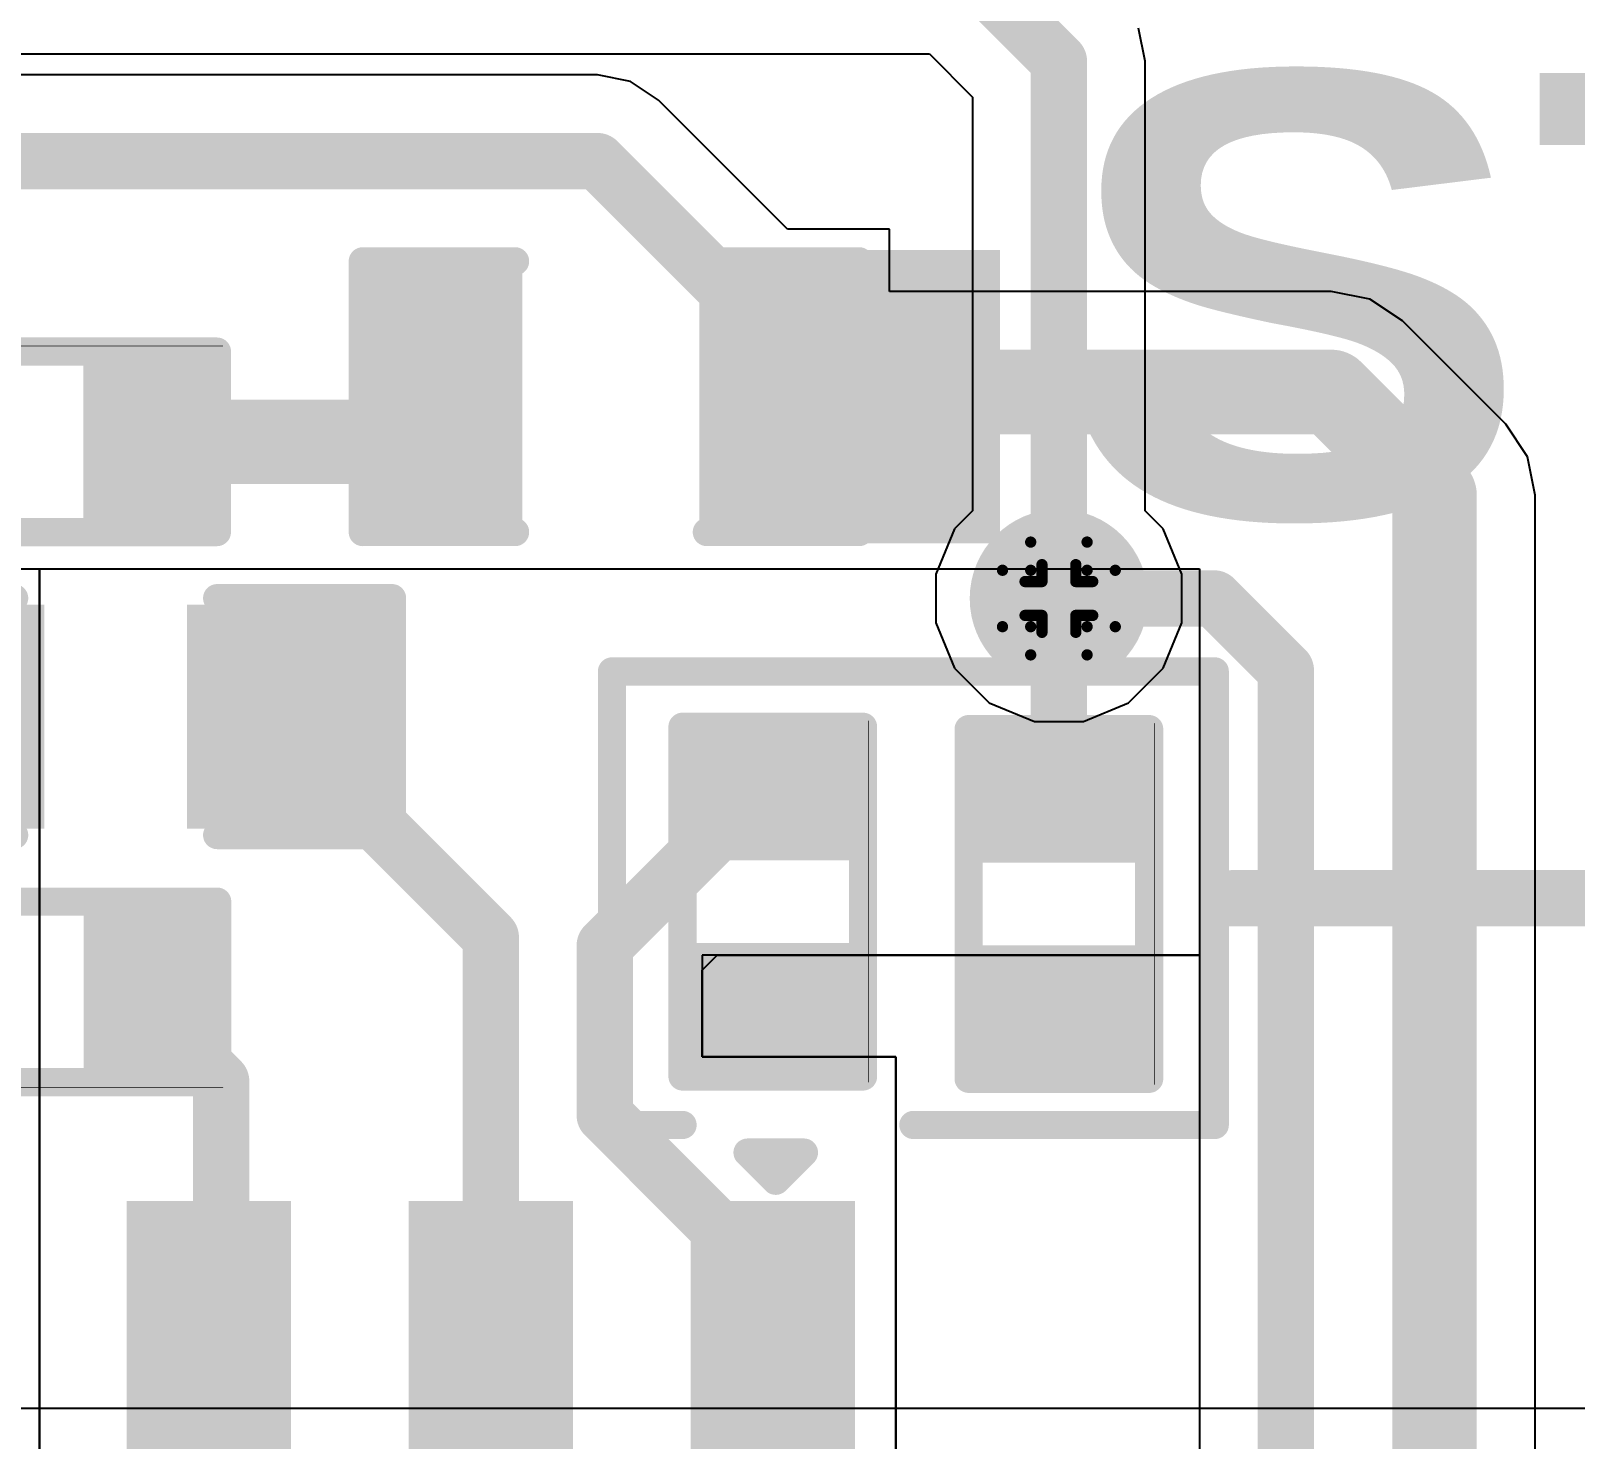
# Model space of a CAD drawing. Header units: inches. Extents: x -5 to 5258, y -4 to 5281.
# Drawn here: x 11.37 to 18.33, y 26.33 to 32.67 of the extents above; entities that cross this region are included whole.
import ezdxf

# ---------------------------------------------------------------- set-up
doc = ezdxf.new("R2010")
doc.units = ezdxf.units.IN
for name, color, linetype in [('Bottom Layer', 5, 'Continuous'), ('Bottom Solder', 6, 'Continuous'), ('Drill Drawing', 1, 'Continuous'), ('Top Layer', 1, 'Continuous'), ('Top Overlay', 2, 'Continuous'), ('Top Paste', 8, 'Continuous'), ('Top Solder', 216, 'Continuous'), ('Via Holes', 16, 'Continuous')]:
    doc.layers.add(name, color=color, linetype=linetype)
doc.styles.add('Arial Black_Bold', font='', dxfattribs={"height": 0.2})
doc.styles.get('Arial Black_Bold').set_extended_font_data('Arial Black', bold=True)

# ---------------------------------------------------------------- blocks, each defined once
blk = doc.blocks.new('8_SO_P____P___8')
at = {"layer": 'Top Layer'}
for points in [[(-3.475, 2.205), (-1.925, 2.205), (-1.925, 1.605), (-3.475, 1.605)], [(1.925, 2.205), (3.475, 2.205), (3.475, 1.605), (1.925, 1.605)], [(-1.1435, 1.1435), (1.1435, 1.1435), (1.1435, -1.1435), (-1.1435, -1.1435)], [(-3.475, 0.935), (-1.925, 0.935), (-1.925, 0.335), (-3.475, 0.335)], [(1.925, 0.935), (3.475, 0.935), (3.475, 0.335), (1.925, 0.335)], [(-3.475, -0.335), (-1.925, -0.335), (-1.925, -0.935), (-3.475, -0.935)], [(1.925, -0.335), (3.475, -0.335), (3.475, -0.935), (1.925, -0.935)], [(-3.475, -1.605), (-1.925, -1.605), (-1.925, -2.205), (-3.475, -2.205)], [(1.925, -1.605), (3.475, -1.605), (3.475, -2.205), (1.925, -2.205)]]:
    blk.add_hatch(color=1, dxfattribs=at).paths.add_polyline_path(points)
at = {"layer": 'Top Paste'}
for points in [[(-3.475, 2.205), (-1.925, 2.205), (-1.925, 1.605), (-3.475, 1.605)], [(1.925, 2.205), (3.475, 2.205), (3.475, 1.605), (1.925, 1.605)], [(-1.1435, 1.1435), (1.1435, 1.1435), (1.1435, -1.1435), (-1.1435, -1.1435)], [(-3.475, 0.935), (-1.925, 0.935), (-1.925, 0.335), (-3.475, 0.335)], [(1.925, 0.935), (3.475, 0.935), (3.475, 0.335), (1.925, 0.335)], [(-3.475, -0.335), (-1.925, -0.335), (-1.925, -0.935), (-3.475, -0.935)], [(1.925, -0.335), (3.475, -0.335), (3.475, -0.935), (1.925, -0.935)], [(-3.475, -1.605), (-1.925, -1.605), (-1.925, -2.205), (-3.475, -2.205)], [(1.925, -1.605), (3.475, -1.605), (3.475, -2.205), (1.925, -2.205)]]:
    blk.add_hatch(color=8, dxfattribs=at).paths.add_polyline_path(points)
at = {"layer": 'Top Solder'}
for points in [[(-3.545, 2.275), (-1.855, 2.275), (-1.855, 1.535), (-3.545, 1.535)], [(1.855, 2.275), (3.545, 2.275), (3.545, 1.535), (1.855, 1.535)], [(-1.2135, 1.2135), (1.2135, 1.2135), (1.2135, -1.2135), (-1.2135, -1.2135)], [(-3.545, 1.005), (-1.855, 1.005), (-1.855, 0.265), (-3.545, 0.265)], [(1.855, 1.005), (3.545, 1.005), (3.545, 0.265), (1.855, 0.265)], [(-3.545, -0.265), (-1.855, -0.265), (-1.855, -1.005), (-3.545, -1.005)], [(1.855, -0.265), (3.545, -0.265), (3.545, -1.005), (1.855, -1.005)], [(-3.545, -1.535), (-1.855, -1.535), (-1.855, -2.275), (-3.545, -2.275)], [(1.855, -1.535), (3.545, -1.535), (3.545, -2.275), (1.855, -2.275)]]:
    blk.add_hatch(color=216, dxfattribs=at).paths.add_polyline_path(points)
at = {"layer": 'Top Overlay', "const_width": 0.127}
for points in [[(1.9022, 2.4892), (-1.603, 2.4892)], [(-3.7634, 1.7914), (-3.7634, 2.0454)], [(-3.6364, 1.9184), (-3.7634, 2.0454)], [(-3.7634, 1.7914), (-3.6364, 1.9184)], [(-1.603, -2.4892), (1.9022, -2.4892)]]:
    blk.add_lwpolyline(points, dxfattribs=at)
at = {"layer": 'Top Overlay', "const_width": 0.0635}
for points in [[(-1.6347, 2.4892, 1), (-1.5712, 2.4892, 1)], [(1.8705, 2.4892, 1), (1.934, 2.4892, 1)], [(-3.7951, 2.0454, 1), (-3.7316, 2.0454, 1)], [(-3.7951, 2.0454, 1), (-3.7316, 2.0454, 1)], [(-3.6681, 1.9184, 1), (-3.6046, 1.9184, 1)], [(-3.6681, 1.9184, 1), (-3.6046, 1.9184, 1)], [(-3.7951, 1.7914, 1), (-3.7316, 1.7914, 1)], [(-3.7951, 1.7914, 1), (-3.7316, 1.7914, 1)], [(-1.6348, -2.4892, 1), (-1.5713, -2.4892, 1)], [(1.8705, -2.4892, 1), (1.934, -2.4892, 1)]]:
    blk.add_lwpolyline(points, format="xyb", close=True, dxfattribs=at)
blk = doc.blocks.new('R___0402_31')
at = {"layer": 'Top Layer'}
for points in [[(-0.6985, -0.3175), (-0.6985, 0.3175), (-0.2413, 0.3175), (-0.2413, -0.3175)], [(0.2413, -0.3175), (0.2413, 0.3175), (0.6985, 0.3175), (0.6985, -0.3175)]]:
    blk.add_hatch(color=1, dxfattribs=at).paths.add_polyline_path(points)
at = {"layer": 'Top Paste'}
for points in [[(-0.6985, -0.3175), (-0.6985, 0.3175), (-0.2413, 0.3175), (-0.2413, -0.3175)], [(0.2413, -0.3175), (0.2413, 0.3175), (0.6985, 0.3175), (0.6985, -0.3175)]]:
    blk.add_hatch(color=8, dxfattribs=at).paths.add_polyline_path(points)
at = {"layer": 'Top Solder'}
for points in [[(-0.7535, -0.3725), (-0.7535, 0.3725), (-0.1863, 0.3725), (-0.1863, -0.3725)], [(0.1863, -0.3725), (0.1863, 0.3725), (0.7535, 0.3725), (0.7535, -0.3725)]]:
    blk.add_hatch(color=216, dxfattribs=at).paths.add_polyline_path(points)
at = {"layer": 'Top Overlay'}
for points, const_width in [([(-0.7874, 0.4064), (-0.7874, -0.4064)], 0.127), ([(0.7874, 0.4064), (-0.7874, 0.4064)], 0.127), ([(0.7874, 0.4064), (0.7874, -0.4064)], 0.127), ([(0.7874, -0.4064), (-0.7874, -0.4064)], 0.127), ([(0.8128, -0.4318), (-0.8128, -0.4318)], 0.00323)]:
    blk.add_lwpolyline(points, dxfattribs=dict(at, const_width=const_width))
for points, const_width in [([(-0.8191, 0.4064, 1), (-0.7556, 0.4064, 1)], 0.0635), ([(-0.8191, 0.4064, 1), (-0.7556, 0.4064, 1)], 0.0635), ([(0.7556, 0.4064, 1), (0.8191, 0.4064, 1)], 0.0635), ([(0.7556, 0.4064, 1), (0.8191, 0.4064, 1)], 0.0635), ([(-0.8192, -0.4064, 1), (-0.7557, -0.4064, 1)], 0.0635), ([(-0.8192, -0.4064, 1), (-0.7557, -0.4064, 1)], 0.0635), ([(0.7556, -0.4064, 1), (0.8191, -0.4064, 1)], 0.0635), ([(0.7556, -0.4064, 1), (0.8191, -0.4064, 1)], 0.0635), ([(-0.8136, -0.4318, 1), (-0.812, -0.4318, 1)], 0.00161), ([(0.812, -0.4318, 1), (0.8136, -0.4318, 1)], 0.00161)]:
    blk.add_lwpolyline(points, format="xyb", close=True, dxfattribs=dict(at, const_width=const_width))
blk = doc.blocks.new('R___0402_35')
at = {"layer": 'Top Layer'}
for points in [[(-0.6985, -0.3175), (-0.6985, 0.3175), (-0.2413, 0.3175), (-0.2413, -0.3175)], [(0.2413, -0.3175), (0.2413, 0.3175), (0.6985, 0.3175), (0.6985, -0.3175)]]:
    blk.add_hatch(color=1, dxfattribs=at).paths.add_polyline_path(points)
at = {"layer": 'Top Paste'}
for points in [[(-0.6985, -0.3175), (-0.6985, 0.3175), (-0.2413, 0.3175), (-0.2413, -0.3175)], [(0.2413, -0.3175), (0.2413, 0.3175), (0.6985, 0.3175), (0.6985, -0.3175)]]:
    blk.add_hatch(color=8, dxfattribs=at).paths.add_polyline_path(points)
at = {"layer": 'Top Solder'}
for points in [[(-0.7535, -0.3725), (-0.7535, 0.3725), (-0.1863, 0.3725), (-0.1863, -0.3725)], [(0.1863, -0.3725), (0.1863, 0.3725), (0.7535, 0.3725), (0.7535, -0.3725)]]:
    blk.add_hatch(color=216, dxfattribs=at).paths.add_polyline_path(points)
at = {"layer": 'Top Overlay'}
for points, const_width in [([(-0.7874, 0.4064), (0.7874, 0.4064)], 0.127), ([(-0.7874, -0.4064), (-0.7874, 0.4064)], 0.127), ([(0.7874, -0.4064), (0.7874, 0.4064)], 0.127), ([(-0.7874, -0.4064), (0.7874, -0.4064)], 0.127), ([(-0.8128, -0.4318), (0.8128, -0.4318)], 0.00323)]:
    blk.add_lwpolyline(points, dxfattribs=dict(at, const_width=const_width))
for points, const_width in [([(-0.8191, 0.4064, 1), (-0.7556, 0.4064, 1)], 0.0635), ([(-0.8191, 0.4064, 1), (-0.7556, 0.4064, 1)], 0.0635), ([(0.7557, 0.4064, 1), (0.8192, 0.4064, 1)], 0.0635), ([(0.7557, 0.4064, 1), (0.8192, 0.4064, 1)], 0.0635), ([(-0.8191, -0.4064, 1), (-0.7556, -0.4064, 1)], 0.0635), ([(-0.8191, -0.4064, 1), (-0.7556, -0.4064, 1)], 0.0635), ([(0.7556, -0.4064, 1), (0.8191, -0.4064, 1)], 0.0635), ([(0.7556, -0.4064, 1), (0.8191, -0.4064, 1)], 0.0635), ([(-0.8136, -0.4318, 1), (-0.812, -0.4318, 1)], 0.00161), ([(0.812, -0.4318, 1), (0.8136, -0.4318, 1)], 0.00161)]:
    blk.add_lwpolyline(points, format="xyb", close=True, dxfattribs=dict(at, const_width=const_width))
blk = doc.blocks.new('R___0402_36')
at = {"layer": 'Top Layer'}
for points in [[(-0.6985, -0.3175), (-0.6985, 0.3175), (-0.2413, 0.3175), (-0.2413, -0.3175)], [(0.2413, -0.3175), (0.2413, 0.3175), (0.6985, 0.3175), (0.6985, -0.3175)]]:
    blk.add_hatch(color=1, dxfattribs=at).paths.add_polyline_path(points)
at = {"layer": 'Top Paste'}
for points in [[(-0.6985, -0.3175), (-0.6985, 0.3175), (-0.2413, 0.3175), (-0.2413, -0.3175)], [(0.2413, -0.3175), (0.2413, 0.3175), (0.6985, 0.3175), (0.6985, -0.3175)]]:
    blk.add_hatch(color=8, dxfattribs=at).paths.add_polyline_path(points)
at = {"layer": 'Top Solder'}
for points in [[(-0.7535, -0.3725), (-0.7535, 0.3725), (-0.1863, 0.3725), (-0.1863, -0.3725)], [(0.1863, -0.3725), (0.1863, 0.3725), (0.7535, 0.3725), (0.7535, -0.3725)]]:
    blk.add_hatch(color=216, dxfattribs=at).paths.add_polyline_path(points)
at = {"layer": 'Top Overlay'}
for points, const_width in [([(-0.7874, 0.4064), (-0.7874, -0.4064)], 0.127), ([(0.7874, 0.4064), (-0.7874, 0.4064)], 0.127), ([(0.7874, 0.4064), (0.7874, -0.4064)], 0.127), ([(-0.7874, -0.4064), (0.7874, -0.4064)], 0.127), ([(-0.8128, -0.4318), (0.8128, -0.4318)], 0.00323)]:
    blk.add_lwpolyline(points, dxfattribs=dict(at, const_width=const_width))
for points, const_width in [([(-0.8191, 0.4064, 1), (-0.7556, 0.4064, 1)], 0.0635), ([(-0.8191, 0.4064, 1), (-0.7556, 0.4064, 1)], 0.0635), ([(0.7557, 0.4064, 1), (0.8192, 0.4064, 1)], 0.0635), ([(0.7557, 0.4064, 1), (0.8192, 0.4064, 1)], 0.0635), ([(-0.8191, -0.4064, 1), (-0.7556, -0.4064, 1)], 0.0635), ([(-0.8191, -0.4064, 1), (-0.7556, -0.4064, 1)], 0.0635), ([(0.7557, -0.4064, 1), (0.8192, -0.4064, 1)], 0.0635), ([(0.7557, -0.4064, 1), (0.8192, -0.4064, 1)], 0.0635), ([(-0.8136, -0.4318, 1), (-0.812, -0.4318, 1)], 0.00161), ([(0.812, -0.4318, 1), (0.8136, -0.4318, 1)], 0.00161)]:
    blk.add_lwpolyline(points, format="xyb", close=True, dxfattribs=dict(at, const_width=const_width))
blk = doc.blocks.new('R___0402_37')
at = {"layer": 'Top Layer'}
for points in [[(-0.6985, -0.3175), (-0.6985, 0.3175), (-0.2413, 0.3175), (-0.2413, -0.3175)], [(0.2413, -0.3175), (0.2413, 0.3175), (0.6985, 0.3175), (0.6985, -0.3175)]]:
    blk.add_hatch(color=1, dxfattribs=at).paths.add_polyline_path(points)
at = {"layer": 'Top Paste'}
for points in [[(-0.6985, -0.3175), (-0.6985, 0.3175), (-0.2413, 0.3175), (-0.2413, -0.3175)], [(0.2413, -0.3175), (0.2413, 0.3175), (0.6985, 0.3175), (0.6985, -0.3175)]]:
    blk.add_hatch(color=8, dxfattribs=at).paths.add_polyline_path(points)
at = {"layer": 'Top Solder'}
for points in [[(-0.7535, -0.3725), (-0.7535, 0.3725), (-0.1863, 0.3725), (-0.1863, -0.3725)], [(0.1863, -0.3725), (0.1863, 0.3725), (0.7535, 0.3725), (0.7535, -0.3725)]]:
    blk.add_hatch(color=216, dxfattribs=at).paths.add_polyline_path(points)
at = {"layer": 'Top Overlay'}
for points, const_width in [([(-0.7874, 0.4064), (-0.7874, -0.4064)], 0.127), ([(-0.7874, 0.4064), (0.7874, 0.4064)], 0.127), ([(0.7874, 0.4064), (0.7874, -0.4064)], 0.127), ([(-0.7874, -0.4064), (0.7874, -0.4064)], 0.127), ([(-0.8128, -0.4318), (0.8128, -0.4318)], 0.00323)]:
    blk.add_lwpolyline(points, dxfattribs=dict(at, const_width=const_width))
for points, const_width in [([(-0.8191, 0.4064, 1), (-0.7556, 0.4064, 1)], 0.0635), ([(-0.8191, 0.4064, 1), (-0.7556, 0.4064, 1)], 0.0635), ([(0.7556, 0.4064, 1), (0.8191, 0.4064, 1)], 0.0635), ([(0.7556, 0.4064, 1), (0.8191, 0.4064, 1)], 0.0635), ([(-0.8191, -0.4064, 1), (-0.7556, -0.4064, 1)], 0.0635), ([(-0.8191, -0.4064, 1), (-0.7556, -0.4064, 1)], 0.0635), ([(0.7556, -0.4064, 1), (0.8191, -0.4064, 1)], 0.0635), ([(0.7556, -0.4064, 1), (0.8191, -0.4064, 1)], 0.0635), ([(-0.8136, -0.4318, 1), (-0.812, -0.4318, 1)], 0.00161), ([(0.812, -0.4318, 1), (0.8136, -0.4318, 1)], 0.00161)]:
    blk.add_lwpolyline(points, format="xyb", close=True, dxfattribs=dict(at, const_width=const_width))
blk = doc.blocks.new('LED_0603_95')
at = {"layer": 'Top Layer'}
for points in [[(-1, 0.5), (-0.5, 0.5), (-0.5, -0.5), (-1, -0.5)], [(0.5, 0.5), (1, 0.5), (1, -0.5), (0.5, -0.5)]]:
    blk.add_hatch(color=1, dxfattribs=at).paths.add_polyline_path(points)
at = {"layer": 'Top Overlay'}
blk.add_hatch(color=2, dxfattribs=at).paths.add_polyline_path([(1.1176, -0.6603), (1.7526, -0.6603), (1.7526, 0.6605), (1.1176, 0.6605)])
at = {"layer": 'Top Paste'}
for points in [[(-1, 0.5), (-0.5, 0.5), (-0.5, -0.5), (-1, -0.5)], [(0.5, 0.5), (1, 0.5), (1, -0.5), (0.5, -0.5)]]:
    blk.add_hatch(color=8, dxfattribs=at).paths.add_polyline_path(points)
at = {"layer": 'Top Solder'}
for points in [[(-1.1016, 0.6016), (-0.3984, 0.6016), (-0.3984, -0.6016), (-1.1016, -0.6016)], [(0.3984, 0.6016), (1.1016, 0.6016), (1.1016, -0.6016), (0.3984, -0.6016)]]:
    blk.add_hatch(color=216, dxfattribs=at).paths.add_polyline_path(points)
at = {"layer": 'Top Overlay', "const_width": 0.127}
for points in [[(-1.1176, -0.6096), (-1.1176, 0.6096)], [(-1.1176, 0.6096), (-0.4318, 0.6096)], [(0.4318, 0.6096), (1.1176, 0.6096)], [(1.1176, -0.6096), (1.1176, 0.6096)], [(-1.1176, -0.6096), (-0.4318, -0.6096)], [(0.4318, -0.6096), (1.1176, -0.6096)]]:
    blk.add_lwpolyline(points, dxfattribs=at)
at = {"layer": 'Top Overlay', "const_width": 0.0635}
for points in [[(-1.1494, 0.6096, 1), (-1.0858, 0.6096, 1)], [(-1.1494, 0.6096, 1), (-1.0858, 0.6096, 1)], [(-0.4636, 0.6096, 1), (-0.4001, 0.6096, 1)], [(0.4001, 0.6096, 1), (0.4636, 0.6096, 1)], [(1.0859, 0.6096, 1), (1.1494, 0.6096, 1)], [(1.0859, 0.6096, 1), (1.1494, 0.6096, 1)], [(-1.1494, -0.6096, 1), (-1.0858, -0.6096, 1)], [(-1.1494, -0.6096, 1), (-1.0858, -0.6096, 1)], [(-0.4636, -0.6096, 1), (-0.4001, -0.6096, 1)], [(0.4001, -0.6096, 1), (0.4636, -0.6096, 1)], [(1.0859, -0.6096, 1), (1.1494, -0.6096, 1)], [(1.0859, -0.6096, 1), (1.1494, -0.6096, 1)]]:
    blk.add_lwpolyline(points, format="xyb", close=True, dxfattribs=at)
blk = doc.blocks.new('C___0603_139')
at = {"layer": 'Top Layer'}
for points in [[(-0.381, 0.4445), (-0.381, -0.4445), (-1.143, -0.4445), (-1.143, 0.4445)], [(1.143, 0.4445), (1.143, -0.4445), (0.381, -0.4445), (0.381, 0.4445)]]:
    blk.add_hatch(color=1, dxfattribs=at).paths.add_polyline_path(points)
at = {"layer": 'Top Paste'}
for points in [[(-0.381, 0.4445), (-0.381, -0.4445), (-1.143, -0.4445), (-1.143, 0.4445)], [(1.143, 0.4445), (1.143, -0.4445), (0.381, -0.4445), (0.381, 0.4445)]]:
    blk.add_hatch(color=8, dxfattribs=at).paths.add_polyline_path(points)
at = {"layer": 'Top Solder'}
for points in [[(-0.321, 0.5045), (-0.321, -0.5045), (-1.203, -0.5045), (-1.203, 0.5045)], [(1.203, 0.5045), (1.203, -0.5045), (0.321, -0.5045), (0.321, 0.5045)]]:
    blk.add_hatch(color=216, dxfattribs=at).paths.add_polyline_path(points)
at = {"layer": 'Top Overlay', "const_width": 0.127}
for points in [[(-1.2446, 0.5334), (-1.2446, -0.5334)], [(-1.2446, 0.5334), (-0.4572, 0.5334)], [(0.4572, 0.5334), (1.2446, 0.5334)], [(1.2446, -0.5334), (1.2446, 0.5334)], [(-1.2446, -0.5334), (-0.4572, -0.5334)], [(0.4572, -0.5334), (1.2446, -0.5334)]]:
    blk.add_lwpolyline(points, dxfattribs=at)
at = {"layer": 'Top Overlay', "const_width": 0.0635}
for points in [[(-1.2764, 0.5334, 1), (-1.2128, 0.5334, 1)], [(-1.2764, 0.5334, 1), (-1.2128, 0.5334, 1)], [(-0.4889, 0.5334, 1), (-0.4254, 0.5334, 1)], [(0.4254, 0.5334, 1), (0.4889, 0.5334, 1)], [(1.2128, 0.5334, 1), (1.2764, 0.5334, 1)], [(1.2128, 0.5334, 1), (1.2764, 0.5334, 1)], [(-1.2763, -0.5334, 1), (-1.2128, -0.5334, 1)], [(-1.2763, -0.5334, 1), (-1.2128, -0.5334, 1)], [(-0.4889, -0.5334, 1), (-0.4254, -0.5334, 1)], [(0.4254, -0.5334, 1), (0.4889, -0.5334, 1)], [(1.2128, -0.5334, 1), (1.2764, -0.5334, 1)], [(1.2128, -0.5334, 1), (1.2764, -0.5334, 1)]]:
    blk.add_lwpolyline(points, format="xyb", close=True, dxfattribs=at)
blk = doc.blocks.new('50SVPF10M_142')
at = {"layer": 'Top Layer'}
for points in [[(-4.55, 0.8), (-1.05, 0.8), (-1.05, -0.8), (-4.55, -0.8)], [(1.05, 0.8), (4.55, 0.8), (4.55, -0.8), (1.05, -0.8)]]:
    blk.add_hatch(color=1, dxfattribs=at).paths.add_polyline_path(points)
at = {"layer": 'Top Paste'}
for points in [[(-4.55, 0.8), (-1.05, 0.8), (-1.05, -0.8), (-4.55, -0.8)], [(1.05, 0.8), (4.55, 0.8), (4.55, -0.8), (1.05, -0.8)]]:
    blk.add_hatch(color=8, dxfattribs=at).paths.add_polyline_path(points)
at = {"layer": 'Top Solder'}
for points in [[(-4.6516, 0.9016), (-0.9484, 0.9016), (-0.9484, -0.9016), (-4.6516, -0.9016)], [(0.9484, 0.9016), (4.6516, 0.9016), (4.6516, -0.9016), (0.9484, -0.9016)]]:
    blk.add_hatch(color=216, dxfattribs=at).paths.add_polyline_path(points)
at = {"layer": 'Top Overlay', "const_width": 0.127}
for points in [[(-1.95, 3.3), (-3.3, 1.95)], [(-1.95, 3.3), (3.3, 3.3)], [(3.3, 3.3), (3.3, 1.15)], [(-3.3, 1.95), (-3.3, 1.15)], [(-3.7785, 1.5669), (-3.7785, 1.0335)], [(-4.0071, 1.2875), (-3.5499, 1.2875)], [(-3.3, -1.15), (-3.3, -1.95)], [(3.3, -1.15), (3.3, -3.3)], [(-3.3, -1.95), (-1.95, -3.3)], [(-1.95, -3.3), (3.3, -3.3)]]:
    blk.add_lwpolyline(points, dxfattribs=at)
at = {"layer": 'Top Overlay', "const_width": 0.0635}
for points in [[(-1.9818, 3.3, 1), (-1.9183, 3.3, 1)], [(-1.9818, 3.3, 1), (-1.9183, 3.3, 1)], [(3.2683, 3.3, 1), (3.3318, 3.3, 1)], [(3.2683, 3.3, 1), (3.3318, 3.3, 1)], [(-3.3318, 1.95, 1), (-3.2683, 1.95, 1)], [(-3.3318, 1.95, 1), (-3.2683, 1.95, 1)], [(-3.8103, 1.5669, 1), (-3.7468, 1.5669, 1)], [(-4.0389, 1.2875, 1), (-3.9754, 1.2875, 1)], [(-3.5816, 1.2875, 1), (-3.5181, 1.2875, 1)], [(-3.3318, 1.15, 1), (-3.2683, 1.15, 1)], [(3.2683, 1.15, 1), (3.3318, 1.15, 1)], [(-3.8103, 1.0335, 1), (-3.7468, 1.0335, 1)], [(-3.3318, -1.15, 1), (-3.2683, -1.15, 1)], [(3.2683, -1.15, 1), (3.3318, -1.15, 1)], [(-3.3318, -1.95, 1), (-3.2683, -1.95, 1)], [(-3.3318, -1.95, 1), (-3.2683, -1.95, 1)], [(-1.9818, -3.3, 1), (-1.9183, -3.3, 1)], [(-1.9818, -3.3, 1), (-1.9183, -3.3, 1)], [(3.2683, -3.3, 1), (3.3318, -3.3, 1)], [(3.2683, -3.3, 1), (3.3318, -3.3, 1)]]:
    blk.add_lwpolyline(points, format="xyb", close=True, dxfattribs=at)

msp = doc.modelspace()

# ---------------------------------------------------------------- hatches: boundary and pattern name
at = {"layer": 'Bottom Layer'}
h = msp.add_hatch(color=5, dxfattribs=at)
edge = h.paths.add_edge_path()
edge.add_arc((16.002, 30.1108), 0.3, 0, 360)
at = {"layer": 'Bottom Solder'}
h = msp.add_hatch(color=6, dxfattribs=at)
edge = h.paths.add_edge_path()
edge.add_arc((16.002, 30.1108), 0.4016, 0, 360)
at = {"layer": 'Top Layer'}
h = msp.add_hatch(color=1, dxfattribs=at)
edge = h.paths.add_edge_path()
edge.add_arc((16.002, 30.1108), 0.3, 0, 360)
at = {"layer": 'Top Solder'}
h = msp.add_hatch(color=216, dxfattribs=at)
edge = h.paths.add_edge_path()
edge.add_arc((16.002, 30.1108), 0.4016, 0, 360)
at = {"layer": 'Via Holes'}
h = msp.add_hatch(color=7, dxfattribs=at)
edge = h.paths.add_edge_path()
edge.add_arc((16.002, 30.1108), 0.15, 0, 360)

# ---------------------------------------------------------------- linework, layer by layer
at = {"layer": 'Bottom Layer'}
for p, q in [((16.3905, 32.5298), (16.3609, 32.6785)), ((9.652, 32.5629), (15.4195, 32.5629)), ((15.4195, 32.5629), (15.6135, 32.3689)), ((16.3905, 30.5058), (16.3905, 32.5298)), ((15.6135, 32.3689), (15.6135, 30.5058)), ((15.6135, 30.5058), (15.5323, 30.4246)), ((16.4717, 30.4246), (16.3905, 30.5058)), ((15.5323, 30.4246), (15.448, 30.2209)), ((16.556, 30.2209), (16.4717, 30.4246)), ((15.448, 30.2209), (15.448, 30.0006)), ((16.556, 30.0006), (16.556, 30.2209)), ((15.448, 30.0006), (15.5323, 29.7969)), ((16.4717, 29.7969), (16.556, 30.0006)), ((15.5323, 29.7969), (15.6882, 29.6411)), ((16.3158, 29.6411), (16.4717, 29.7969)), ((15.6882, 29.6411), (15.8918, 29.5568)), ((16.1122, 29.5568), (16.3158, 29.6411)), ((15.8918, 29.5568), (16.1122, 29.5568)), ((43.6703, 26.4633), (9.703, 26.4633))]:
    msp.add_line(p, q, dxfattribs=at)
at = {"layer": 'Bottom Layer', "const_width": 0.254}
for points in [[(15.5805, 32.9514), (16.002, 32.5298)], [(16.002, 30.1108), (16.002, 32.5298)]]:
    msp.add_lwpolyline(points, dxfattribs=at)
at = {"layer": 'Bottom Layer', "const_width": 0.127}
for points in [[(15.9385, 32.5298, 1), (16.0655, 32.5298, 1)], [(15.9385, 32.5298, 1), (16.0655, 32.5298, 1)], [(15.9385, 30.1108, 1), (16.0655, 30.1108, 1)]]:
    msp.add_lwpolyline(points, format="xyb", close=True, dxfattribs=at)
at = {"layer": 'Drill Drawing', "const_width": 0.0508}
for points in [[(15.875, 30.2378), (15.875, 30.3648)], [(15.875, 30.3648), (16.129, 30.3648)], [(16.129, 30.2378), (16.129, 30.3648)], [(15.748, 29.9838), (15.748, 30.2378)], [(15.748, 30.2378), (15.875, 30.2378)], [(15.9258, 30.187), (15.9258, 30.2632)], [(15.9258, 30.2632), (16.0782, 30.2632)], [(16.0782, 30.187), (16.0782, 30.2632)], [(16.129, 30.2378), (16.256, 30.2378)], [(16.256, 29.9838), (16.256, 30.2378)], [(15.8496, 30.0346), (15.8496, 30.187)], [(15.8496, 30.187), (15.9258, 30.187)], [(16.0782, 30.187), (16.1544, 30.187)], [(16.1544, 30.0346), (16.1544, 30.187)], [(15.8496, 30.0346), (15.9258, 30.0346)], [(15.9258, 29.9584), (15.9258, 30.0346)], [(16.0782, 30.0346), (16.1544, 30.0346)], [(16.0782, 29.9584), (16.0782, 30.0346)], [(15.748, 29.9838), (15.875, 29.9838)], [(15.875, 29.8568), (15.875, 29.9838)], [(15.9258, 29.9584), (16.0782, 29.9584)], [(16.129, 29.9838), (16.256, 29.9838)], [(16.129, 29.8568), (16.129, 29.9838)], [(15.875, 29.8568), (16.129, 29.8568)]]:
    msp.add_lwpolyline(points, dxfattribs=at)
at = {"layer": 'Drill Drawing', "const_width": 0.0254}
for points in [[(15.8623, 30.3648, 1), (15.8877, 30.3648, 1)], [(15.8623, 30.3648, 1), (15.8877, 30.3648, 1)], [(16.1163, 30.3648, 1), (16.1417, 30.3648, 1)], [(16.1163, 30.3648, 1), (16.1417, 30.3648, 1)], [(15.7353, 30.2378, 1), (15.7607, 30.2378, 1)], [(15.7353, 30.2378, 1), (15.7607, 30.2378, 1)], [(15.8623, 30.2378, 1), (15.8877, 30.2378, 1)], [(15.8623, 30.2378, 1), (15.8877, 30.2378, 1)], [(15.9131, 30.2632, 1), (15.9385, 30.2632, 1)], [(15.9131, 30.2632, 1), (15.9385, 30.2632, 1)], [(16.0655, 30.2632, 1), (16.0909, 30.2632, 1)], [(16.0655, 30.2632, 1), (16.0909, 30.2632, 1)], [(16.1163, 30.2378, 1), (16.1417, 30.2378, 1)], [(16.1163, 30.2378, 1), (16.1417, 30.2378, 1)], [(16.2433, 30.2378, 1), (16.2687, 30.2378, 1)], [(16.2433, 30.2378, 1), (16.2687, 30.2378, 1)], [(15.8369, 30.187, 1), (15.8623, 30.187, 1)], [(15.8369, 30.187, 1), (15.8623, 30.187, 1)], [(15.9131, 30.187, 1), (15.9385, 30.187, 1)], [(15.9131, 30.187, 1), (15.9385, 30.187, 1)], [(16.0655, 30.187, 1), (16.0909, 30.187, 1)], [(16.0655, 30.187, 1), (16.0909, 30.187, 1)], [(16.1417, 30.187, 1), (16.1671, 30.187, 1)], [(16.1417, 30.187, 1), (16.1671, 30.187, 1)], [(15.8369, 30.0346, 1), (15.8623, 30.0346, 1)], [(15.8369, 30.0346, 1), (15.8623, 30.0346, 1)], [(15.9131, 30.0346, 1), (15.9385, 30.0346, 1)], [(15.9131, 30.0346, 1), (15.9385, 30.0346, 1)], [(16.0655, 30.0346, 1), (16.0909, 30.0346, 1)], [(16.0655, 30.0346, 1), (16.0909, 30.0346, 1)], [(16.1417, 30.0346, 1), (16.1671, 30.0346, 1)], [(16.1417, 30.0346, 1), (16.1671, 30.0346, 1)], [(15.7353, 29.9838, 1), (15.7607, 29.9838, 1)], [(15.7353, 29.9838, 1), (15.7607, 29.9838, 1)], [(15.8623, 29.9838, 1), (15.8877, 29.9838, 1)], [(15.8623, 29.9838, 1), (15.8877, 29.9838, 1)], [(15.9131, 29.9584, 1), (15.9385, 29.9584, 1)], [(15.9131, 29.9584, 1), (15.9385, 29.9584, 1)], [(16.0655, 29.9584, 1), (16.0909, 29.9584, 1)], [(16.0655, 29.9584, 1), (16.0909, 29.9584, 1)], [(16.1163, 29.9838, 1), (16.1417, 29.9838, 1)], [(16.1163, 29.9838, 1), (16.1417, 29.9838, 1)], [(16.2433, 29.9838, 1), (16.2687, 29.9838, 1)], [(16.2433, 29.9838, 1), (16.2687, 29.9838, 1)], [(15.8623, 29.8568, 1), (15.8877, 29.8568, 1)], [(15.8623, 29.8568, 1), (15.8877, 29.8568, 1)], [(16.1163, 29.8568, 1), (16.1417, 29.8568, 1)], [(16.1163, 29.8568, 1), (16.1417, 29.8568, 1)]]:
    msp.add_lwpolyline(points, format="xyb", close=True, dxfattribs=at)
at = {"layer": 'Top Layer'}
for p, q in [((13.924, 32.4687), (10.4733, 32.4687)), ((14.0727, 32.4391), (13.924, 32.4687)), ((14.1987, 32.3549), (14.0727, 32.4391)), ((14.7802, 31.7734), (14.1987, 32.3549)), ((15.2388, 31.7734), (14.7802, 31.7734)), ((15.2388, 31.4939), (15.2388, 31.7734)), ((17.2286, 31.4939), (15.2388, 31.4939)), ((17.4021, 31.4594), (17.2286, 31.4939)), ((17.5491, 31.3612), (17.4021, 31.4594)), ((18.014, 30.8963), (17.5491, 31.3612)), ((18.1122, 30.7493), (18.014, 30.8963)), ((18.1467, 30.5759), (18.1122, 30.7493)), ((18.1467, 30.5758), (18.1467, 30.5759)), ((18.1467, 22.4452), (18.1467, 30.5758)), ((10.4704, 30.2448), (11.4114, 30.2448)), ((11.4114, 25.5233), (11.4114, 30.2448)), ((11.4114, 30.2448), (16.6352, 30.2448)), ((11.4114, 30.2448), (11.4114, 28.9108)), ((16.6352, 30.2448), (16.6352, 28.5044)), ((11.4114, 28.9108), (11.4114, 27.7678)), ((14.396, 28.5044), (14.396, 28.0472)), ((16.6352, 28.5044), (14.396, 28.5044)), ((14.396, 28.4376), (14.4628, 28.5044)), ((14.4628, 28.5044), (16.6352, 28.5044)), ((16.6352, 28.5044), (16.6352, 22.4452)), ((14.396, 28.0472), (14.396, 28.4376)), ((14.396, 28.0472), (15.2675, 28.0472)), ((15.2675, 28.0472), (14.396, 28.0472)), ((15.2675, 28.0472), (15.2675, 25.5233)), ((15.2675, 25.5233), (15.2675, 28.0472)), ((11.4114, 27.7678), (11.4114, 25.5233))]:
    msp.add_line(p, q, dxfattribs=at)
for points, const_width in [([(10.3124, 32.0802), (13.924, 32.0802)], 0.254), ([(13.924, 32.0802), (14.7135, 31.2907)], 0.254), ([(14.7135, 31.0407), (14.7135, 31.2907)], 0.254), ([(14.7135, 31.0407), (17.2286, 31.0407)], 0.381), ([(17.2286, 31.0407), (17.6935, 30.5759)], 0.381), ([(13.061, 30.8163), (13.2348, 30.99)], 0.381), ([(13.2348, 30.99), (13.2348, 31.0195)], 0.381), ([(11.8928, 30.8163), (13.061, 30.8163)], 0.381), ([(17.6935, 20.1333), (17.6935, 30.5759)], 0.381), ([(16.002, 30.1108), (16.7011, 30.1108)], 0.254), ([(16.002, 30.1108), (16.002, 30.1108)], 0.254), ([(16.002, 29.2305), (16.002, 30.1108)], 0.254), ([(16.7011, 30.1108), (17.0237, 29.7882)], 0.254), ([(17.0237, 21.4843), (17.0237, 29.7882)], 0.254), ([(12.5163, 29.5788), (12.7703, 29.3248)], 0.254), ([(12.7703, 29.2586), (12.7703, 29.3248)], 0.254), ([(12.7703, 29.2586), (13.4435, 28.5853)], 0.254), ([(13.957, 28.5479), (14.6246, 29.2156)], 0.254), ([(14.6246, 29.2156), (14.7135, 29.2156)], 0.254), ([(13.4435, 26.5523), (13.4435, 28.5853)], 0.254), ([(13.957, 27.7838), (13.957, 28.5479)], 0.254), ([(11.894, 28.2504), (11.894, 28.3393)], 0.254), ([(16.002, 28.2907), (16.002, 28.3057)], 0.381), ([(11.894, 28.2504), (11.9956, 28.1488)], 0.254), ([(11.9956, 28.1488), (12.0173, 28.1488)], 0.254), ([(12.0173, 28.1488), (12.2293, 27.9368)], 0.254), ([(12.2293, 26.6081), (12.2293, 27.9368)], 0.254), ([(13.957, 27.7838), (14.7135, 27.0273)], 0.254), ([(14.7135, 26.5523), (14.7135, 27.0273)], 0.254), ([(12.1735, 26.5523), (12.2293, 26.6081)], 0.254)]:
    msp.add_lwpolyline(points, dxfattribs=dict(at, const_width=const_width))
for points, const_width in [([(13.8605, 32.0802, 1), (13.9875, 32.0802, 1)], 0.127), ([(13.8605, 32.0802, 1), (13.9875, 32.0802, 1)], 0.127), ([(14.65, 31.2907, 1), (14.777, 31.2907, 1)], 0.127), ([(14.65, 31.2907, 1), (14.777, 31.2907, 1)], 0.127), ([(14.6183, 31.0407, 1), (14.8088, 31.0407, 1)], 0.1905), ([(17.1334, 31.0407, 1), (17.3239, 31.0407, 1)], 0.1905), ([(17.1334, 31.0407, 1), (17.3239, 31.0407, 1)], 0.1905), ([(13.1395, 31.0195, 1), (13.33, 31.0195, 1)], 0.1905), ([(13.1395, 30.99, 1), (13.33, 30.99, 1)], 0.1905), ([(13.1395, 30.99, 1), (13.33, 30.99, 1)], 0.1905), ([(14.65, 31.0407, 1), (14.777, 31.0407, 1)], 0.127), ([(11.7975, 30.8163, 1), (11.988, 30.8163, 1)], 0.1905), ([(12.9657, 30.8163, 1), (13.1562, 30.8163, 1)], 0.1905), ([(12.9657, 30.8163, 1), (13.1562, 30.8163, 1)], 0.1905), ([(17.5982, 30.5759, 1), (17.7887, 30.5759, 1)], 0.1905), ([(17.5982, 30.5759, 1), (17.7887, 30.5759, 1)], 0.1905), ([(15.9385, 30.1108, 1), (16.0655, 30.1108, 1)], 0.127), ([(15.9385, 30.1108, 1), (16.0655, 30.1108, 1)], 0.127), ([(15.9385, 30.1108, 1), (16.0655, 30.1108, 1)], 0.127), ([(15.9385, 30.1108, 1), (16.0655, 30.1108, 1)], 0.127), ([(16.6376, 30.1108, 1), (16.7646, 30.1108, 1)], 0.127), ([(16.6376, 30.1108, 1), (16.7646, 30.1108, 1)], 0.127), ([(16.9602, 29.7882, 1), (17.0872, 29.7882, 1)], 0.127), ([(16.9602, 29.7882, 1), (17.0872, 29.7882, 1)], 0.127), ([(12.4528, 29.5788, 1), (12.5798, 29.5788, 1)], 0.127), ([(12.7068, 29.3248, 1), (12.8338, 29.3248, 1)], 0.127), ([(12.7068, 29.3248, 1), (12.8338, 29.3248, 1)], 0.127), ([(12.7068, 29.2586, 1), (12.8338, 29.2586, 1)], 0.127), ([(12.7068, 29.2586, 1), (12.8338, 29.2586, 1)], 0.127), ([(15.9385, 29.2305, 1), (16.0655, 29.2305, 1)], 0.127), ([(14.5611, 29.2156, 1), (14.6881, 29.2156, 1)], 0.127), ([(14.5611, 29.2156, 1), (14.6881, 29.2156, 1)], 0.127), ([(14.65, 29.2156, 1), (14.777, 29.2156, 1)], 0.127), ([(13.38, 28.5853, 1), (13.507, 28.5853, 1)], 0.127), ([(13.38, 28.5853, 1), (13.507, 28.5853, 1)], 0.127), ([(13.8935, 28.5479, 1), (14.0205, 28.5479, 1)], 0.127), ([(13.8935, 28.5479, 1), (14.0205, 28.5479, 1)], 0.127), ([(11.8305, 28.3393, 1), (11.9575, 28.3393, 1)], 0.127), ([(15.9068, 28.3057, 1), (16.0972, 28.3057, 1)], 0.1905), ([(15.9068, 28.2907, 1), (16.0972, 28.2907, 1)], 0.1905), ([(11.8305, 28.2504, 1), (11.9575, 28.2504, 1)], 0.127), ([(11.8305, 28.2504, 1), (11.9575, 28.2504, 1)], 0.127), ([(11.9321, 28.1488, 1), (12.0591, 28.1488, 1)], 0.127), ([(11.9321, 28.1488, 1), (12.0591, 28.1488, 1)], 0.127), ([(11.9538, 28.1488, 1), (12.0808, 28.1488, 1)], 0.127), ([(11.9538, 28.1488, 1), (12.0808, 28.1488, 1)], 0.127), ([(12.1658, 27.9368, 1), (12.2928, 27.9368, 1)], 0.127), ([(12.1658, 27.9368, 1), (12.2928, 27.9368, 1)], 0.127), ([(13.8935, 27.7838, 1), (14.0205, 27.7838, 1)], 0.127), ([(13.8935, 27.7838, 1), (14.0205, 27.7838, 1)], 0.127), ([(14.65, 27.0273, 1), (14.777, 27.0273, 1)], 0.127), ([(14.65, 27.0273, 1), (14.777, 27.0273, 1)], 0.127), ([(12.1658, 26.6081, 1), (12.2928, 26.6081, 1)], 0.127), ([(12.1658, 26.6081, 1), (12.2928, 26.6081, 1)], 0.127), ([(12.11, 26.5523, 1), (12.237, 26.5523, 1)], 0.127), ([(13.38, 26.5523, 1), (13.507, 26.5523, 1)], 0.127), ([(14.65, 26.5523, 1), (14.777, 26.5523, 1)], 0.127)]:
    msp.add_lwpolyline(points, format="xyb", close=True, dxfattribs=dict(at, const_width=const_width))
at = {"layer": 'Top Overlay'}
for points, const_width in [([(13.9896, 27.74), (13.9896, 29.7824)], 0.127), ([(13.9896, 29.7824), (16.7039, 29.7824)], 0.127), ([(16.7039, 27.74), (16.7039, 29.7824)], 0.127), ([(16.7821, 28.7607), (20.3967, 28.7607)], 0.254), ([(13.9896, 27.74), (14.3072, 27.74)], 0.127), ([(15.3468, 27.74), (16.7039, 27.74)], 0.127)]:
    msp.add_lwpolyline(points, dxfattribs=dict(at, const_width=const_width))
for points, const_width in [([(13.9578, 29.7824, 1), (14.0213, 29.7824, 1)], 0.0635), ([(13.9578, 29.7824, 1), (14.0213, 29.7824, 1)], 0.0635), ([(16.6722, 29.7824, 1), (16.7357, 29.7824, 1)], 0.0635), ([(16.6722, 29.7824, 1), (16.7357, 29.7824, 1)], 0.0635), ([(16.7186, 28.7607, 1), (16.8456, 28.7607, 1)], 0.127), ([(13.9578, 27.74, 1), (14.0213, 27.74, 1)], 0.0635), ([(13.9578, 27.74, 1), (14.0213, 27.74, 1)], 0.0635), ([(14.2755, 27.74, 1), (14.339, 27.74, 1)], 0.0635), ([(15.315, 27.74, 1), (15.3785, 27.74, 1)], 0.0635), ([(16.6722, 27.74, 1), (16.7357, 27.74, 1)], 0.0635), ([(16.6722, 27.74, 1), (16.7357, 27.74, 1)], 0.0635)]:
    msp.add_lwpolyline(points, format="xyb", close=True, dxfattribs=dict(at, const_width=const_width))

# ---------------------------------------------------------------- block references
for name, p in [('LED_0603_95', (13.9848, 31.0195)), ('C___0603_139', (11.7543, 29.5788)), ('R___0402_35', (11.4241, 28.3393))]:
    msp.add_blockref(name, p)
for name, p, rotation in [('R___0402_31', (11.4229, 30.8162), 180), ('R___0402_36', (14.7135, 28.7457), 90), ('R___0402_37', (16.002, 28.7352), 90), ('8_SO_P____P___8', (12.8085, 23.8523), 270), ('50SVPF10M_142', (19.3378, 22.8363), 90)]:
    msp.add_blockref(name, p, dxfattribs=dict(rotation=rotation))

# ---------------------------------------------------------------- texts
at = {"layer": 'Top Overlay', "style": 'Arial Black_Bold'}
msp.add_text('STATUS', height=2, rotation=360, dxfattribs=at).set_placement((15.9976, 30.4769))

doc.saveas('drawing.dxf')
